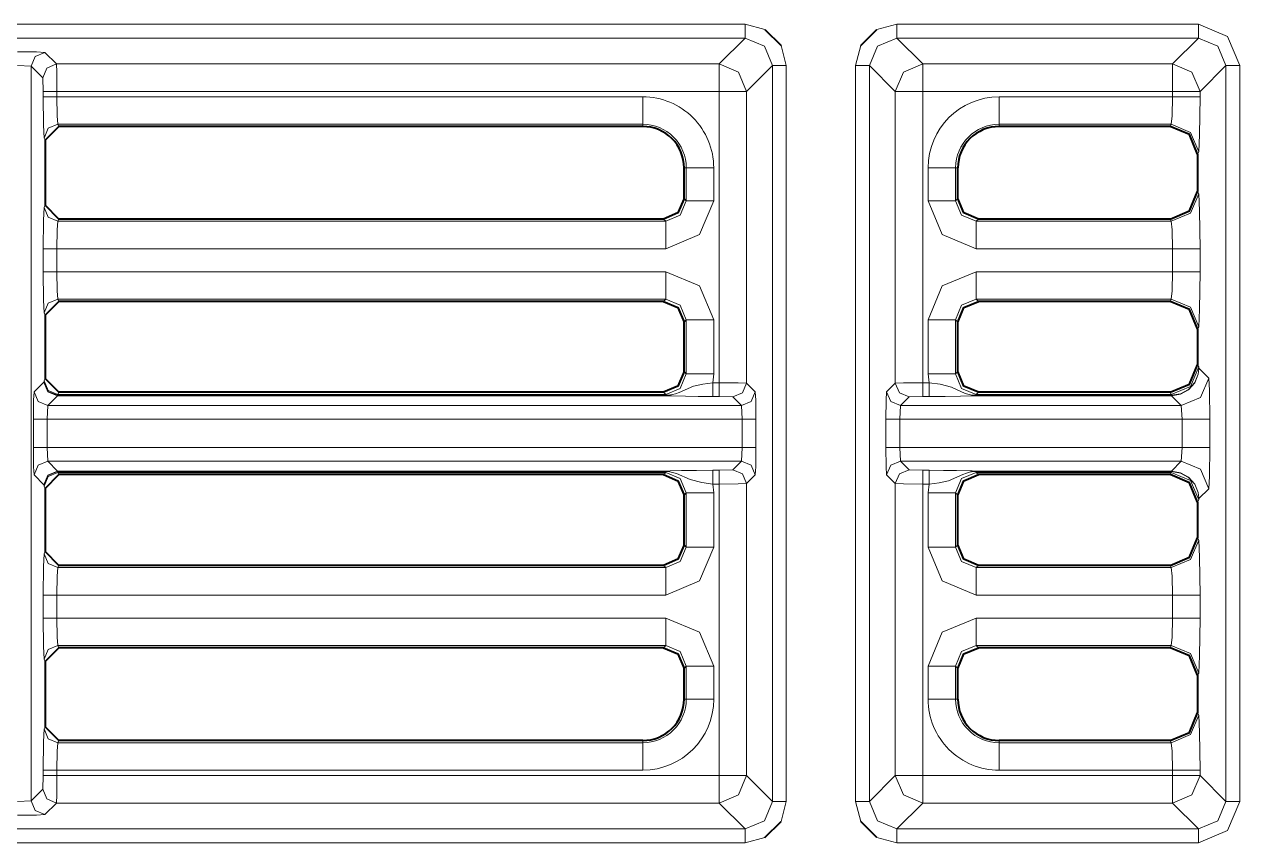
# Model space of a CAD drawing. Header units: millimetres. Extents: x 0 to 2941, y -405 to 1422.
# Drawn here: x 1079.58 to 1123.8, y 455.9 to 485.68 of the extents above; entities that cross this region are included whole.
import ezdxf

# ---------------------------------------------------------------- set-up
doc = ezdxf.new("R2010")
doc.units = ezdxf.units.MM
doc.layers.add('FINE', color=9, linetype='Continuous')
doc.layers.add('OUTLINE', color=7, linetype='Continuous')

msp = doc.modelspace()

# ---------------------------------------------------------------- linework, layer by layer
at = {"layer": 'FINE', "lineweight": 9}
for p, q in [((1105.804, 485.677), (1051.224, 485.677)), ((1106.531, 485.489), (1105.804, 485.677)), ((1111.329, 485.677), (1110.602, 485.489)), ((1122.304, 485.677), (1111.329, 485.677)), ((1051.079, 485.177), (1105.804, 485.177)), ((1105.804, 485.177), (1104.86, 484.234)), ((1111.329, 485.177), (1122.304, 485.177)), ((1112.273, 484.234), (1111.329, 485.177)), ((1121.36, 484.234), (1122.304, 485.177)), ((1107.303, 484.178), (1107.115, 484.905)), ((1110.018, 484.905), (1109.83, 484.178)), ((1079.33, 484.179), (1079.829, 484.154)), ((1079.829, 484.154), (1080.249, 483.734)), ((1104.86, 484.234), (1080.749, 484.234)), ((1107.303, 457.403), (1107.303, 484.178)), ((1109.83, 484.178), (1109.83, 457.403)), ((1121.36, 484.234), (1112.273, 484.234)), ((1123.304, 484.178), (1122.36, 483.234)), ((1123.304, 457.403), (1123.304, 484.178)), ((1123.804, 484.178), (1123.804, 457.403)), ((1080.249, 483.734), (1080.262, 483.234)), ((1080.262, 483.234), (1080.262, 483.039)), ((1080.762, 483.234), (1104.86, 483.234)), ((1080.762, 483.039), (1080.762, 483.234)), ((1102.085, 483.039), (1080.762, 483.039)), ((1104.86, 483.234), (1104.86, 472.634)), ((1121.36, 483.039), (1115.049, 483.039)), ((1121.36, 483.039), (1121.36, 483.234)), ((1122.36, 483.234), (1122.36, 483.039)), ((1102.085, 482.04), (1102.085, 481.959)), ((1115.049, 482.04), (1121.311, 482.04)), ((1115.049, 481.959), (1115.049, 482.04)), ((1121.27, 481.959), (1121.311, 482.04)), ((1080.299, 481.54), (1080.34, 481.458)), ((1122.311, 481.041), (1122.269, 480.958)), ((1103.585, 480.459), (1103.666, 480.459)), ((1103.666, 480.459), (1103.666, 479.261)), ((1112.469, 480.459), (1112.469, 479.261)), ((1113.467, 480.459), (1113.549, 480.459)), ((1113.467, 479.261), (1113.467, 480.459)), ((1122.269, 479.594), (1122.311, 479.511)), ((1080.34, 479.093), (1080.299, 479.011)), ((1103.666, 479.261), (1103.585, 479.342)), ((1113.549, 479.342), (1113.467, 479.261)), ((1080.799, 478.512), (1080.84, 478.593)), ((1102.917, 478.512), (1080.799, 478.512)), ((1102.836, 478.593), (1102.917, 478.512)), ((1114.216, 478.512), (1114.298, 478.593)), ((1121.311, 478.512), (1114.216, 478.512)), ((1121.311, 478.512), (1121.27, 478.593)), ((1080.262, 477.513), (1080.262, 476.673)), ((1080.762, 477.513), (1102.917, 477.513)), ((1080.762, 476.673), (1080.762, 477.513)), ((1114.216, 477.513), (1121.36, 477.513)), ((1121.36, 476.673), (1121.36, 477.513)), ((1122.36, 477.513), (1122.36, 476.673)), ((1102.917, 476.673), (1080.762, 476.673)), ((1080.799, 475.675), (1102.917, 475.675)), ((1080.84, 475.593), (1080.799, 475.675)), ((1102.917, 475.675), (1102.836, 475.593)), ((1114.216, 475.675), (1121.311, 475.675)), ((1114.298, 475.593), (1114.216, 475.675)), ((1121.27, 475.593), (1121.311, 475.675)), ((1080.299, 475.175), (1080.34, 475.093)), ((1103.585, 474.844), (1103.666, 474.926)), ((1113.467, 474.926), (1113.549, 474.844)), ((1113.467, 472.961), (1113.467, 474.926)), ((1122.311, 474.676), (1122.269, 474.593)), ((1122.269, 473.294), (1122.311, 473.211)), ((1122.311, 473.211), (1122.32, 473.162)), ((1080.34, 472.793), (1080.299, 472.712)), ((1104.634, 472.634), (1104.665, 472.961)), ((1113.549, 473.042), (1113.467, 472.961)), ((1122.32, 473.162), (1122.675, 472.806)), ((1080.299, 472.712), (1080.291, 472.663)), ((1104.86, 472.634), (1104.634, 472.634)), ((1111.273, 472.621), (1110.958, 472.306)), ((1112.499, 472.634), (1112.273, 472.634)), ((1080.434, 471.806), (1080.791, 472.163)), ((1080.791, 472.18), (1080.799, 472.212)), ((1102.917, 472.18), (1080.791, 472.18)), ((1080.791, 472.163), (1102.917, 472.163)), ((1080.799, 472.212), (1080.84, 472.293)), ((1102.917, 472.212), (1080.799, 472.212)), ((1102.836, 472.293), (1102.917, 472.212)), ((1104.634, 472.134), (1104.86, 472.134)), ((1104.86, 472.134), (1105.36, 472.121)), ((1105.36, 472.121), (1105.675, 471.806)), ((1111.458, 471.806), (1111.773, 472.121)), ((1111.773, 472.121), (1112.273, 472.134)), ((1112.273, 472.134), (1112.499, 472.134)), ((1114.216, 472.212), (1114.298, 472.293)), ((1121.311, 472.212), (1114.216, 472.212)), ((1121.319, 472.18), (1114.216, 472.18)), ((1114.216, 472.163), (1121.319, 472.163)), ((1121.311, 472.212), (1121.27, 472.293)), ((1121.322, 472.18), (1121.311, 472.212)), ((1121.319, 472.18), (1121.322, 472.18)), ((1121.676, 471.806), (1121.319, 472.163)), ((1080.409, 471.306), (1080.434, 471.806)), ((1105.675, 471.806), (1080.434, 471.806)), ((1105.675, 471.806), (1105.701, 471.306)), ((1111.432, 471.306), (1111.458, 471.806)), ((1121.676, 471.806), (1111.458, 471.806)), ((1121.714, 471.306), (1121.676, 471.806)), ((1079.909, 471.306), (1079.909, 470.281)), ((1080.409, 471.306), (1105.701, 471.306)), ((1080.409, 470.281), (1080.409, 471.306)), ((1105.701, 471.306), (1105.701, 470.281)), ((1106.201, 470.281), (1106.201, 471.306)), ((1110.932, 471.306), (1110.932, 470.281)), ((1111.432, 471.306), (1121.714, 471.306)), ((1111.432, 470.281), (1111.432, 471.306)), ((1122.714, 471.306), (1122.714, 470.281)), ((1105.701, 470.281), (1080.409, 470.281)), ((1080.434, 469.781), (1080.409, 470.281)), ((1105.701, 470.281), (1105.675, 469.781)), ((1121.714, 470.281), (1111.432, 470.281)), ((1111.458, 469.781), (1111.432, 470.281)), ((1080.434, 469.781), (1105.675, 469.781)), ((1080.791, 469.423), (1080.434, 469.781)), ((1105.675, 469.781), (1105.36, 469.465)), ((1111.458, 469.781), (1121.676, 469.781)), ((1111.773, 469.465), (1111.458, 469.781)), ((1121.319, 469.423), (1121.676, 469.781)), ((1079.934, 469.281), (1080.291, 468.924)), ((1102.917, 469.423), (1080.791, 469.423)), ((1080.791, 469.407), (1102.917, 469.407)), ((1080.799, 469.375), (1080.791, 469.407)), ((1080.799, 469.375), (1102.917, 469.375)), ((1080.84, 469.293), (1080.799, 469.375)), ((1102.917, 469.375), (1102.836, 469.293)), ((1104.86, 469.453), (1104.634, 469.453)), ((1105.36, 469.465), (1104.86, 469.453)), ((1105.86, 468.966), (1106.175, 469.281)), ((1110.958, 469.281), (1111.273, 468.966)), ((1112.273, 469.453), (1111.773, 469.465)), ((1112.499, 469.453), (1112.273, 469.453)), ((1121.319, 469.423), (1114.216, 469.423)), ((1114.216, 469.407), (1121.319, 469.407)), ((1114.298, 469.293), (1114.216, 469.375)), ((1114.216, 469.375), (1121.311, 469.375)), ((1121.27, 469.293), (1121.311, 469.375)), ((1121.311, 469.375), (1121.322, 469.407)), ((1121.319, 469.423), (1121.325, 469.423)), ((1121.322, 469.407), (1121.319, 469.407)), ((1080.291, 468.924), (1080.299, 468.875)), ((1080.299, 468.875), (1080.34, 468.793)), ((1104.634, 468.953), (1104.86, 468.953)), ((1104.86, 468.953), (1104.86, 458.347)), ((1105.86, 458.347), (1105.86, 468.966)), ((1122.675, 468.781), (1122.32, 468.425)), ((1103.585, 468.545), (1103.666, 468.626)), ((1103.666, 468.626), (1103.666, 466.661)), ((1113.467, 468.626), (1113.549, 468.545)), ((1113.467, 466.661), (1113.467, 468.626)), ((1122.311, 468.376), (1122.269, 468.293)), ((1122.32, 468.425), (1122.311, 468.376)), ((1103.666, 466.661), (1103.585, 466.742)), ((1113.549, 466.742), (1113.467, 466.661)), ((1122.269, 466.994), (1122.311, 466.911)), ((1080.34, 466.493), (1080.299, 466.411)), ((1080.799, 465.912), (1080.84, 465.993)), ((1102.917, 465.912), (1080.799, 465.912)), ((1102.836, 465.993), (1102.917, 465.912)), ((1121.311, 465.912), (1121.27, 465.993)), ((1080.262, 464.913), (1080.262, 464.073)), ((1080.762, 464.913), (1102.917, 464.913)), ((1080.762, 464.073), (1080.762, 464.913)), ((1114.216, 464.913), (1121.36, 464.913)), ((1121.36, 464.073), (1121.36, 464.913)), ((1122.36, 464.913), (1122.36, 464.073)), ((1102.917, 464.073), (1080.762, 464.073)), ((1121.36, 464.073), (1114.216, 464.073)), ((1080.799, 463.075), (1102.917, 463.075)), ((1080.84, 462.993), (1080.799, 463.075)), ((1102.917, 463.075), (1102.836, 462.993)), ((1121.27, 462.993), (1121.311, 463.075)), ((1080.299, 462.576), (1080.34, 462.493)), ((1103.585, 462.244), (1103.666, 462.326)), ((1103.666, 462.326), (1103.666, 461.122)), ((1112.469, 462.326), (1112.469, 461.122)), ((1113.467, 462.326), (1113.549, 462.244)), ((1122.311, 462.076), (1122.269, 461.994)), ((1103.666, 461.122), (1103.585, 461.122)), ((1122.269, 460.623), (1122.311, 460.54)), ((1080.34, 460.122), (1080.299, 460.04)), ((1080.799, 459.541), (1080.84, 459.622)), ((1102.085, 459.541), (1080.799, 459.541)), ((1102.085, 459.622), (1102.085, 459.541)), ((1115.049, 459.541), (1115.049, 459.622)), ((1121.311, 459.541), (1115.049, 459.541)), ((1121.311, 459.541), (1121.27, 459.622)), ((1080.262, 458.347), (1080.249, 457.847)), ((1080.262, 458.543), (1080.262, 458.347)), ((1080.762, 458.543), (1102.085, 458.543)), ((1080.762, 458.347), (1080.762, 458.543)), ((1104.86, 458.347), (1080.762, 458.347)), ((1106.804, 457.403), (1105.86, 458.347)), ((1121.36, 458.347), (1112.273, 458.347)), ((1115.049, 458.543), (1121.36, 458.543)), ((1121.36, 458.347), (1121.36, 458.543)), ((1079.829, 457.427), (1079.33, 457.402)), ((1080.329, 456.927), (1080.749, 457.347)), ((1080.749, 457.347), (1104.86, 457.347)), ((1104.86, 457.347), (1105.804, 456.403)), ((1107.115, 456.676), (1107.303, 457.403)), ((1109.83, 457.403), (1110.018, 456.676)), ((1111.329, 456.403), (1112.273, 457.347)), ((1112.273, 457.347), (1121.36, 457.347)), ((1122.304, 456.403), (1121.36, 457.347)), ((1105.804, 456.403), (1051.079, 456.403)), ((1122.304, 456.403), (1111.329, 456.403)), ((1105.804, 455.904), (1106.531, 456.092)), ((1110.602, 456.092), (1111.329, 455.904)), ((1051.224, 455.904), (1105.804, 455.904)), ((1111.329, 455.904), (1122.304, 455.904))]:
    msp.add_line(p, q, dxfattribs=at)
for points in [[(1105.804, 485.177), (1105.804, 485.328), (1105.804, 485.677)], [(1111.329, 485.177), (1111.329, 485.328), (1111.329, 485.677)], [(1122.304, 485.177), (1122.304, 485.328), (1122.304, 485.677)], [(1122.304, 485.677), (1123.365, 485.238), (1123.804, 484.178)], [(1105.804, 485.177), (1106.511, 484.885), (1106.804, 484.178)], [(1110.33, 484.178), (1110.622, 484.885), (1111.329, 485.177)], [(1122.304, 485.177), (1123.011, 484.885), (1123.304, 484.178)], [(1080.749, 484.234), (1080.329, 484.654), (1080.027, 484.672), (1079.33, 484.679)], [(1080.329, 484.654), (1079.976, 484.507), (1079.829, 484.154)], [(1080.249, 457.847), (1079.829, 457.427), (1079.829, 484.154)], [(1080.749, 484.234), (1080.396, 484.087), (1080.249, 483.734)], [(1080.762, 483.234), (1080.758, 483.932), (1080.749, 484.234)], [(1105.86, 483.234), (1105.567, 483.941), (1104.86, 484.234)], [(1104.86, 483.234), (1104.86, 483.932), (1104.86, 484.234)], [(1105.86, 483.234), (1106.804, 484.178), (1106.804, 457.403)], [(1107.303, 484.178), (1106.954, 484.178), (1106.804, 484.178)], [(1110.33, 484.178), (1110.179, 484.178), (1109.83, 484.178)], [(1110.33, 484.178), (1111.273, 483.234), (1111.273, 472.621)], [(1111.273, 468.966), (1111.273, 458.347), (1110.33, 457.403), (1110.33, 484.178)], [(1112.273, 484.234), (1111.566, 483.941), (1111.273, 483.234)], [(1112.273, 483.234), (1112.273, 483.932), (1112.273, 484.234)], [(1121.36, 484.234), (1122.067, 483.941), (1122.36, 483.234)], [(1121.36, 483.234), (1121.36, 483.932), (1121.36, 484.234)], [(1123.804, 484.178), (1123.455, 484.178), (1123.304, 484.178)], [(1080.762, 483.234), (1080.413, 483.234), (1080.262, 483.234)], [(1080.762, 483.039), (1080.413, 483.039), (1080.262, 483.039)], [(1080.262, 483.039), (1080.273, 482.006), (1080.299, 481.54)], [(1080.799, 482.04), (1080.773, 482.35), (1080.762, 483.039)], [(1102.085, 482.04), (1102.085, 482.35), (1102.085, 483.039)], [(1105.86, 483.234), (1105.558, 483.234), (1104.86, 483.234)], [(1106.175, 472.306), (1105.86, 472.621), (1105.86, 483.234)], [(1112.273, 483.234), (1111.575, 483.234), (1111.273, 483.234)], [(1112.273, 472.634), (1112.273, 483.234), (1121.36, 483.234)], [(1115.049, 483.039), (1115.049, 482.35), (1115.049, 482.04)], [(1121.311, 482.04), (1121.346, 482.35), (1121.36, 483.039)], [(1121.36, 483.234), (1122.058, 483.234), (1122.36, 483.234)], [(1121.36, 483.039), (1122.058, 483.039), (1122.36, 483.039)], [(1122.36, 483.039), (1122.346, 481.662), (1122.311, 481.041)], [(1080.799, 482.04), (1080.446, 481.893), (1080.299, 481.54)], [(1080.84, 481.959), (1080.799, 482.04), (1102.085, 482.04)], [(1121.311, 482.04), (1122.017, 481.747), (1122.311, 481.041)], [(1103.666, 480.459), (1103.976, 480.459), (1104.665, 480.459)], [(1112.469, 480.459), (1113.157, 480.459), (1113.467, 480.459)], [(1122.311, 479.511), (1122.017, 478.805), (1121.311, 478.512)], [(1122.311, 479.511), (1122.346, 478.89), (1122.36, 477.513)], [(1080.299, 479.011), (1080.273, 478.546), (1080.262, 477.513)], [(1080.299, 479.011), (1080.446, 478.659), (1080.799, 478.512)], [(1103.666, 479.261), (1103.448, 478.73), (1102.917, 478.512)], [(1102.917, 477.513), (1104.153, 478.025), (1104.665, 479.261)], [(1104.665, 479.261), (1103.976, 479.261), (1103.666, 479.261)], [(1113.467, 479.261), (1113.157, 479.261), (1112.469, 479.261)], [(1112.469, 479.261), (1112.98, 478.025), (1114.216, 477.513)], [(1114.216, 478.512), (1113.685, 478.73), (1113.467, 479.261)], [(1080.762, 477.513), (1080.773, 478.202), (1080.799, 478.512)], [(1102.917, 477.513), (1102.917, 478.202), (1102.917, 478.512)], [(1114.216, 478.512), (1114.216, 478.202), (1114.216, 477.513)], [(1121.36, 477.513), (1121.346, 478.202), (1121.311, 478.512)], [(1080.262, 477.513), (1080.413, 477.513), (1080.762, 477.513)], [(1122.36, 477.513), (1122.058, 477.513), (1121.36, 477.513)], [(1080.762, 476.673), (1080.413, 476.673), (1080.262, 476.673)], [(1080.262, 476.673), (1080.273, 475.641), (1080.299, 475.175)], [(1080.799, 475.675), (1080.773, 475.985), (1080.762, 476.673)], [(1102.917, 475.675), (1102.917, 475.985), (1102.917, 476.673)], [(1104.665, 472.961), (1104.665, 474.926), (1104.153, 476.162), (1102.917, 476.673)], [(1121.36, 476.673), (1114.216, 476.673), (1112.98, 476.162), (1112.469, 474.926)], [(1114.216, 475.675), (1114.216, 475.985), (1114.216, 476.673)], [(1121.311, 475.675), (1121.346, 475.985), (1121.36, 476.673)], [(1122.36, 476.673), (1122.058, 476.673), (1121.36, 476.673)], [(1122.36, 476.673), (1122.346, 475.297), (1122.311, 474.676)], [(1080.799, 475.675), (1080.446, 475.528), (1080.299, 475.175)], [(1102.917, 475.675), (1103.448, 475.457), (1103.666, 474.926)], [(1113.467, 474.926), (1113.685, 475.457), (1114.216, 475.675)], [(1122.311, 474.676), (1122.017, 475.382), (1121.311, 475.675)], [(1103.666, 474.926), (1103.666, 472.961), (1103.585, 473.042)], [(1103.666, 474.926), (1103.976, 474.926), (1104.665, 474.926)], [(1112.469, 474.926), (1113.157, 474.926), (1113.467, 474.926)], [(1112.469, 474.926), (1112.469, 472.961), (1112.499, 472.634)], [(1122.311, 473.211), (1122.017, 472.505), (1121.311, 472.212)], [(1103.666, 472.961), (1103.448, 472.43), (1102.917, 472.212)], [(1103.666, 472.961), (1103.976, 472.961), (1104.665, 472.961)], [(1112.469, 472.961), (1113.157, 472.961), (1113.467, 472.961)], [(1114.216, 472.212), (1113.685, 472.43), (1113.467, 472.961)], [(1122.32, 473.162), (1122.319, 473.138), (1122.294, 472.946), (1122.166, 472.641), (1121.943, 472.396), (1121.651, 472.237), (1121.322, 472.18), (1121.323, 472.168), (1121.325, 472.163), (1121.319, 472.163)], [(1122.32, 473.162), (1122.319, 473.138), (1122.295, 472.944), (1122.167, 472.634), (1121.945, 472.384), (1121.654, 472.221), (1121.325, 472.163)], [(1122.675, 472.806), (1122.382, 472.099), (1121.676, 471.806)], [(1122.675, 472.806), (1122.702, 472.353), (1122.714, 471.306)], [(1080.291, 472.663), (1079.934, 472.306), (1079.916, 472.004), (1079.909, 471.306)], [(1080.291, 472.663), (1080.439, 472.323), (1080.791, 472.18)], [(1080.291, 472.663), (1080.438, 472.31), (1080.791, 472.163)], [(1080.299, 472.712), (1080.446, 472.359), (1080.799, 472.212)], [(1104.634, 472.634), (1104.27, 472.591), (1103.927, 472.513), (1103.409, 472.288), (1103.272, 472.237), (1103.166, 472.208), (1103.02, 472.185), (1102.95, 472.18), (1102.917, 472.18)], [(1104.634, 472.134), (1104.634, 472.285), (1104.634, 472.634)], [(1104.86, 472.134), (1104.86, 472.285), (1104.86, 472.634)], [(1105.86, 472.621), (1105.558, 472.63), (1104.86, 472.634)], [(1105.36, 472.121), (1105.713, 472.268), (1105.86, 472.621)], [(1112.273, 472.634), (1111.575, 472.63), (1111.273, 472.621)], [(1111.273, 472.621), (1111.42, 472.268), (1111.773, 472.121)], [(1112.273, 472.634), (1112.273, 472.285), (1112.273, 472.134)], [(1112.499, 472.634), (1112.499, 472.285), (1112.499, 472.134)], [(1114.216, 472.18), (1114.146, 472.182), (1114.059, 472.191), (1113.819, 472.251), (1113.32, 472.473), (1112.906, 472.584), (1112.499, 472.634)], [(1079.934, 472.306), (1080.081, 471.953), (1080.434, 471.806)], [(1080.791, 472.163), (1080.791, 472.168), (1080.791, 472.18)], [(1102.917, 472.18), (1102.917, 472.201), (1102.917, 472.212)], [(1102.917, 472.163), (1102.917, 472.168), (1102.917, 472.18)], [(1102.917, 472.163), (1102.93, 472.163), (1102.957, 472.163), (1103.016, 472.162), (1103.065, 472.16), (1103.14, 472.158), (1103.633, 472.143), (1104.104, 472.137), (1104.634, 472.134)], [(1105.675, 471.806), (1106.029, 471.953), (1106.175, 472.306)], [(1106.201, 471.306), (1106.193, 472.004), (1106.175, 472.306)], [(1110.958, 472.306), (1110.94, 472.004), (1110.932, 471.306)], [(1110.958, 472.306), (1111.105, 471.953), (1111.458, 471.806)], [(1112.499, 472.134), (1113.091, 472.137), (1113.639, 472.146), (1114.047, 472.159), (1114.155, 472.163), (1114.189, 472.163), (1114.216, 472.163)], [(1114.216, 472.18), (1114.216, 472.201), (1114.216, 472.212)], [(1114.216, 472.18), (1114.216, 472.168), (1114.216, 472.163)], [(1121.319, 472.163), (1121.319, 472.168), (1121.319, 472.18)], [(1079.909, 471.306), (1080.06, 471.306), (1080.409, 471.306)], [(1105.701, 471.306), (1106.05, 471.306), (1106.201, 471.306)], [(1111.432, 471.306), (1111.083, 471.306), (1110.932, 471.306)], [(1121.676, 469.781), (1121.714, 470.281), (1121.714, 471.306)], [(1122.714, 471.306), (1122.412, 471.306), (1121.714, 471.306)], [(1079.909, 470.281), (1080.06, 470.281), (1080.409, 470.281)], [(1079.909, 470.281), (1079.916, 469.583), (1079.934, 469.281)], [(1105.701, 470.281), (1106.05, 470.281), (1106.201, 470.281)], [(1106.175, 469.281), (1106.193, 469.583), (1106.201, 470.281)], [(1111.432, 470.281), (1111.083, 470.281), (1110.932, 470.281)], [(1110.932, 470.281), (1110.94, 469.583), (1110.958, 469.281)], [(1122.714, 470.281), (1122.412, 470.281), (1121.714, 470.281)], [(1122.714, 470.281), (1122.702, 469.234), (1122.675, 468.781)], [(1079.934, 469.281), (1080.081, 469.634), (1080.434, 469.781)], [(1105.675, 469.781), (1106.029, 469.634), (1106.175, 469.281)], [(1111.458, 469.781), (1111.105, 469.634), (1110.958, 469.281)], [(1122.675, 468.781), (1122.382, 469.488), (1121.676, 469.781)], [(1080.291, 468.924), (1080.438, 469.277), (1080.791, 469.423)], [(1080.291, 468.924), (1080.439, 469.264), (1080.791, 469.407)], [(1080.299, 468.875), (1080.446, 469.228), (1080.799, 469.375)], [(1080.791, 469.407), (1080.791, 469.419), (1080.791, 469.423)], [(1104.634, 469.453), (1104.042, 469.45), (1103.494, 469.44), (1103.086, 469.427), (1102.978, 469.424), (1102.944, 469.424), (1102.917, 469.423)], [(1102.917, 469.423), (1102.917, 469.419), (1102.917, 469.407)], [(1102.917, 469.375), (1102.917, 469.386), (1102.917, 469.407)], [(1102.917, 469.407), (1102.987, 469.405), (1103.074, 469.396), (1103.314, 469.336), (1103.813, 469.114), (1104.227, 469.003), (1104.634, 468.953)], [(1102.917, 469.375), (1103.448, 469.157), (1103.666, 468.626)], [(1104.634, 469.453), (1104.634, 469.302), (1104.634, 468.953)], [(1104.86, 469.453), (1104.86, 469.302), (1104.86, 468.953)], [(1105.36, 469.465), (1105.713, 469.319), (1105.86, 468.966)], [(1111.773, 469.465), (1111.42, 469.319), (1111.273, 468.966)], [(1112.273, 469.453), (1112.273, 469.302), (1112.273, 468.953)], [(1112.499, 469.453), (1112.499, 469.302), (1112.499, 468.953)], [(1114.216, 469.423), (1114.204, 469.424), (1114.176, 469.424), (1114.117, 469.425), (1114.068, 469.427), (1113.994, 469.429), (1113.5, 469.444), (1113.029, 469.45), (1112.499, 469.453)], [(1112.499, 468.953), (1112.863, 468.996), (1113.206, 469.074), (1113.724, 469.299), (1113.861, 469.35), (1113.968, 469.379), (1114.113, 469.402), (1114.183, 469.406), (1114.216, 469.407)], [(1113.467, 468.626), (1113.685, 469.157), (1114.216, 469.375)], [(1114.216, 469.423), (1114.216, 469.419), (1114.216, 469.407)], [(1114.216, 469.375), (1114.216, 469.386), (1114.216, 469.407)], [(1122.311, 468.376), (1122.017, 469.082), (1121.311, 469.375)], [(1121.319, 469.407), (1121.319, 469.419), (1121.319, 469.423)], [(1121.325, 469.423), (1121.323, 469.419), (1121.322, 469.407)], [(1122.32, 468.425), (1122.319, 468.449), (1122.294, 468.64), (1122.166, 468.946), (1121.943, 469.191), (1121.651, 469.35), (1121.322, 469.407)], [(1122.32, 468.425), (1122.319, 468.449), (1122.295, 468.643), (1122.167, 468.953), (1121.945, 469.203), (1121.654, 469.365), (1121.325, 469.423)], [(1104.665, 466.661), (1104.665, 468.626), (1104.634, 468.953)], [(1104.86, 468.953), (1105.558, 468.957), (1105.86, 468.966)], [(1111.273, 468.966), (1111.575, 468.957), (1112.273, 468.953)], [(1112.273, 458.347), (1112.273, 468.953), (1112.499, 468.953), (1112.469, 468.626)], [(1103.666, 468.626), (1103.976, 468.626), (1104.665, 468.626)], [(1112.469, 468.626), (1113.157, 468.626), (1113.467, 468.626)], [(1112.469, 468.626), (1112.469, 466.661), (1112.98, 465.425), (1114.216, 464.913)], [(1103.666, 466.661), (1103.448, 466.13), (1102.917, 465.912)], [(1102.917, 464.913), (1104.153, 465.425), (1104.665, 466.661)], [(1103.666, 466.661), (1103.976, 466.661), (1104.665, 466.661)], [(1112.469, 466.661), (1113.157, 466.661), (1113.467, 466.661)], [(1114.216, 465.912), (1113.685, 466.13), (1113.467, 466.661)], [(1122.311, 466.911), (1122.017, 466.205), (1121.311, 465.912)], [(1122.311, 466.911), (1122.346, 466.29), (1122.36, 464.913)], [(1080.299, 466.411), (1080.273, 465.946), (1080.262, 464.913)], [(1080.299, 466.411), (1080.446, 466.059), (1080.799, 465.912)], [(1080.762, 464.913), (1080.773, 465.602), (1080.799, 465.912)], [(1102.917, 464.913), (1102.917, 465.602), (1102.917, 465.912)], [(1121.311, 465.912), (1114.216, 465.912), (1114.298, 465.993)], [(1114.216, 464.913), (1114.216, 465.602), (1114.216, 465.912)], [(1121.36, 464.913), (1121.346, 465.602), (1121.311, 465.912)], [(1080.262, 464.913), (1080.413, 464.913), (1080.762, 464.913)], [(1122.36, 464.913), (1122.058, 464.913), (1121.36, 464.913)], [(1080.262, 464.073), (1080.413, 464.073), (1080.762, 464.073)], [(1080.262, 464.073), (1080.273, 463.041), (1080.299, 462.576)], [(1080.799, 463.075), (1080.773, 463.385), (1080.762, 464.073)], [(1102.917, 463.075), (1102.917, 463.385), (1102.917, 464.073)], [(1104.665, 461.122), (1104.665, 462.326), (1104.153, 463.562), (1102.917, 464.073)], [(1114.216, 464.073), (1112.98, 463.562), (1112.469, 462.326)], [(1114.216, 464.073), (1114.216, 463.385), (1114.216, 463.075)], [(1121.311, 463.075), (1121.346, 463.385), (1121.36, 464.073)], [(1122.36, 464.073), (1122.058, 464.073), (1121.36, 464.073)], [(1122.36, 464.073), (1122.346, 462.697), (1122.311, 462.076)], [(1080.799, 463.075), (1080.446, 462.928), (1080.299, 462.576)], [(1102.917, 463.075), (1103.448, 462.857), (1103.666, 462.326)], [(1113.467, 462.326), (1113.685, 462.857), (1114.216, 463.075)], [(1114.298, 462.993), (1114.216, 463.075), (1121.311, 463.075)], [(1122.311, 462.076), (1122.017, 462.782), (1121.311, 463.075)], [(1104.665, 462.326), (1103.976, 462.326), (1103.666, 462.326)], [(1113.467, 462.326), (1113.157, 462.326), (1112.469, 462.326)], [(1113.549, 461.122), (1113.467, 461.122), (1113.467, 462.326)], [(1104.665, 461.122), (1103.976, 461.122), (1103.666, 461.122)], [(1113.467, 461.122), (1113.157, 461.122), (1112.469, 461.122)], [(1122.311, 460.54), (1122.017, 459.834), (1121.311, 459.541)], [(1122.311, 460.54), (1122.346, 459.919), (1122.36, 458.543)], [(1080.299, 460.04), (1080.273, 459.575), (1080.262, 458.543)], [(1080.299, 460.04), (1080.446, 459.688), (1080.799, 459.541)], [(1080.762, 458.543), (1080.773, 459.231), (1080.799, 459.541)], [(1102.085, 458.543), (1102.085, 459.231), (1102.085, 459.541)], [(1115.049, 459.541), (1115.049, 459.231), (1115.049, 458.543)], [(1121.36, 458.543), (1121.346, 459.231), (1121.311, 459.541)], [(1080.262, 458.543), (1080.413, 458.543), (1080.762, 458.543)], [(1080.262, 458.347), (1080.413, 458.347), (1080.762, 458.347)], [(1080.749, 457.347), (1080.758, 457.649), (1080.762, 458.347)], [(1105.86, 458.347), (1105.558, 458.347), (1104.86, 458.347)], [(1104.86, 457.347), (1105.567, 457.64), (1105.86, 458.347)], [(1104.86, 457.347), (1104.86, 457.649), (1104.86, 458.347)], [(1112.273, 458.347), (1111.575, 458.347), (1111.273, 458.347)], [(1111.273, 458.347), (1111.566, 457.64), (1112.273, 457.347)], [(1112.273, 457.347), (1112.273, 457.649), (1112.273, 458.347)], [(1122.36, 458.543), (1122.058, 458.543), (1121.36, 458.543)], [(1122.36, 458.347), (1122.058, 458.347), (1121.36, 458.347)], [(1122.36, 458.347), (1122.067, 457.64), (1121.36, 457.347)], [(1121.36, 457.347), (1121.36, 457.649), (1121.36, 458.347)], [(1122.36, 458.543), (1122.36, 458.347), (1123.304, 457.403)], [(1080.249, 457.847), (1080.396, 457.494), (1080.749, 457.347)], [(1079.829, 457.427), (1079.976, 457.074), (1080.329, 456.927)], [(1106.804, 457.403), (1106.511, 456.696), (1105.804, 456.403)], [(1107.303, 457.403), (1106.954, 457.403), (1106.804, 457.403)], [(1110.33, 457.403), (1110.179, 457.403), (1109.83, 457.403)], [(1111.329, 456.403), (1110.622, 456.696), (1110.33, 457.403)], [(1123.304, 457.403), (1123.011, 456.696), (1122.304, 456.403)], [(1123.804, 457.403), (1123.365, 456.343), (1122.304, 455.904)], [(1123.304, 457.403), (1123.455, 457.403), (1123.804, 457.403)], [(1079.33, 456.902), (1080.027, 456.909), (1080.329, 456.927)], [(1105.804, 455.904), (1105.804, 456.253), (1105.804, 456.403)], [(1111.329, 455.904), (1111.329, 456.253), (1111.329, 456.403)], [(1122.304, 455.904), (1122.304, 456.253), (1122.304, 456.403)]]:
    msp.add_lwpolyline(points, dxfattribs=at)
for points in [[(1104.665, 479.261), (1104.665, 480.459, 0.414243), (1102.085, 483.038)], [(1115.049, 483.038, 0.414184), (1112.468, 480.459)], [(1103.666, 480.459, 0.414245), (1102.085, 482.04)], [(1115.049, 482.04, 0.414182), (1113.467, 480.459)], [(1102.085, 459.541, 0.414214), (1103.666, 461.122)], [(1102.085, 458.542, 0.414204), (1104.665, 461.122)], [(1112.468, 461.122, 0.414223), (1115.049, 458.542)], [(1113.467, 461.122, 0.414214), (1115.049, 459.541)]]:
    msp.add_lwpolyline(points, format="xyb", dxfattribs=at)
at = {"layer": 'OUTLINE', "lineweight": 40}
for p, q in [((1106.531, 485.489), (1107.115, 484.905)), ((1110.018, 484.905), (1110.602, 485.489)), ((1080.34, 481.458), (1080.84, 481.959)), ((1121.27, 481.959), (1115.049, 481.959)), ((1080.34, 481.458), (1080.34, 479.093)), ((1122.269, 480.958), (1122.269, 479.594)), ((1113.549, 479.342), (1113.549, 480.459)), ((1080.84, 478.593), (1080.34, 479.093)), ((1102.836, 478.593), (1080.84, 478.593)), ((1080.34, 475.093), (1080.84, 475.593)), ((1102.836, 475.593), (1080.84, 475.593)), ((1080.34, 475.093), (1080.34, 472.793)), ((1103.585, 473.042), (1103.585, 474.844)), ((1113.549, 473.042), (1113.549, 474.844)), ((1122.269, 474.593), (1122.269, 473.294)), ((1080.84, 472.293), (1080.34, 472.793)), ((1102.836, 472.293), (1080.84, 472.293)), ((1121.27, 472.293), (1114.298, 472.293)), ((1080.34, 468.793), (1080.84, 469.293)), ((1102.836, 469.293), (1080.84, 469.293)), ((1121.27, 469.293), (1114.298, 469.293)), ((1080.34, 468.793), (1080.34, 466.493)), ((1103.585, 466.742), (1103.585, 468.545)), ((1113.549, 466.742), (1113.549, 468.545)), ((1122.269, 468.293), (1122.269, 466.994)), ((1080.84, 465.993), (1080.34, 466.493)), ((1102.836, 465.993), (1080.84, 465.993)), ((1080.34, 462.493), (1080.84, 462.993)), ((1102.836, 462.993), (1080.84, 462.993)), ((1121.27, 462.993), (1114.298, 462.993)), ((1080.34, 462.493), (1080.34, 460.122)), ((1103.585, 461.122), (1103.585, 462.244)), ((1113.549, 461.122), (1113.549, 462.244)), ((1122.269, 461.994), (1122.269, 460.623)), ((1080.84, 459.622), (1080.34, 460.122)), ((1102.085, 459.622), (1080.84, 459.622)), ((1121.27, 459.622), (1115.049, 459.622)), ((1106.531, 456.092), (1107.115, 456.676)), ((1110.602, 456.092), (1110.018, 456.676))]:
    msp.add_line(p, q, dxfattribs=at)
for points in [[(1103.585, 479.342), (1103.585, 480.459, 0.414214), (1102.085, 481.959), (1080.84, 481.959)], [(1115.049, 481.959, 0.414214), (1113.549, 480.459)], [(1102.085, 459.622, 0.414214), (1103.585, 461.122)], [(1113.549, 461.122, 0.414214), (1115.049, 459.622)]]:
    msp.add_lwpolyline(points, format="xyb", dxfattribs=at)
for points in [[(1122.269, 480.958), (1121.977, 481.666), (1121.27, 481.959)], [(1121.27, 478.593), (1121.977, 478.886), (1122.269, 479.594)], [(1103.585, 479.342), (1103.365, 478.813), (1102.836, 478.593)], [(1121.27, 478.593), (1114.298, 478.593), (1113.768, 478.813), (1113.549, 479.342)], [(1102.836, 475.593), (1103.365, 475.374), (1103.585, 474.844)], [(1113.549, 474.844), (1113.768, 475.374), (1114.298, 475.593)], [(1122.269, 474.593), (1121.977, 475.301), (1121.27, 475.593), (1114.298, 475.593)], [(1121.27, 472.293), (1121.977, 472.586), (1122.269, 473.294)], [(1103.585, 473.042), (1103.365, 472.513), (1102.836, 472.293)], [(1114.298, 472.293), (1113.768, 472.513), (1113.549, 473.042)], [(1102.836, 469.293), (1103.365, 469.074), (1103.585, 468.545)], [(1113.549, 468.545), (1113.768, 469.074), (1114.298, 469.293)], [(1122.269, 468.293), (1121.977, 469), (1121.27, 469.293)], [(1103.585, 466.742), (1103.365, 466.213), (1102.836, 465.993)], [(1121.27, 465.993), (1114.298, 465.993), (1113.768, 466.213), (1113.549, 466.742)], [(1121.27, 465.993), (1121.977, 466.286), (1122.269, 466.994)], [(1102.836, 462.993), (1103.365, 462.774), (1103.585, 462.244)], [(1113.549, 462.244), (1113.768, 462.774), (1114.298, 462.993)], [(1122.269, 461.994), (1121.977, 462.701), (1121.27, 462.993)], [(1121.27, 459.622), (1121.977, 459.915), (1122.269, 460.623)]]:
    msp.add_lwpolyline(points, dxfattribs=at)

doc.saveas('drawing.dxf')
